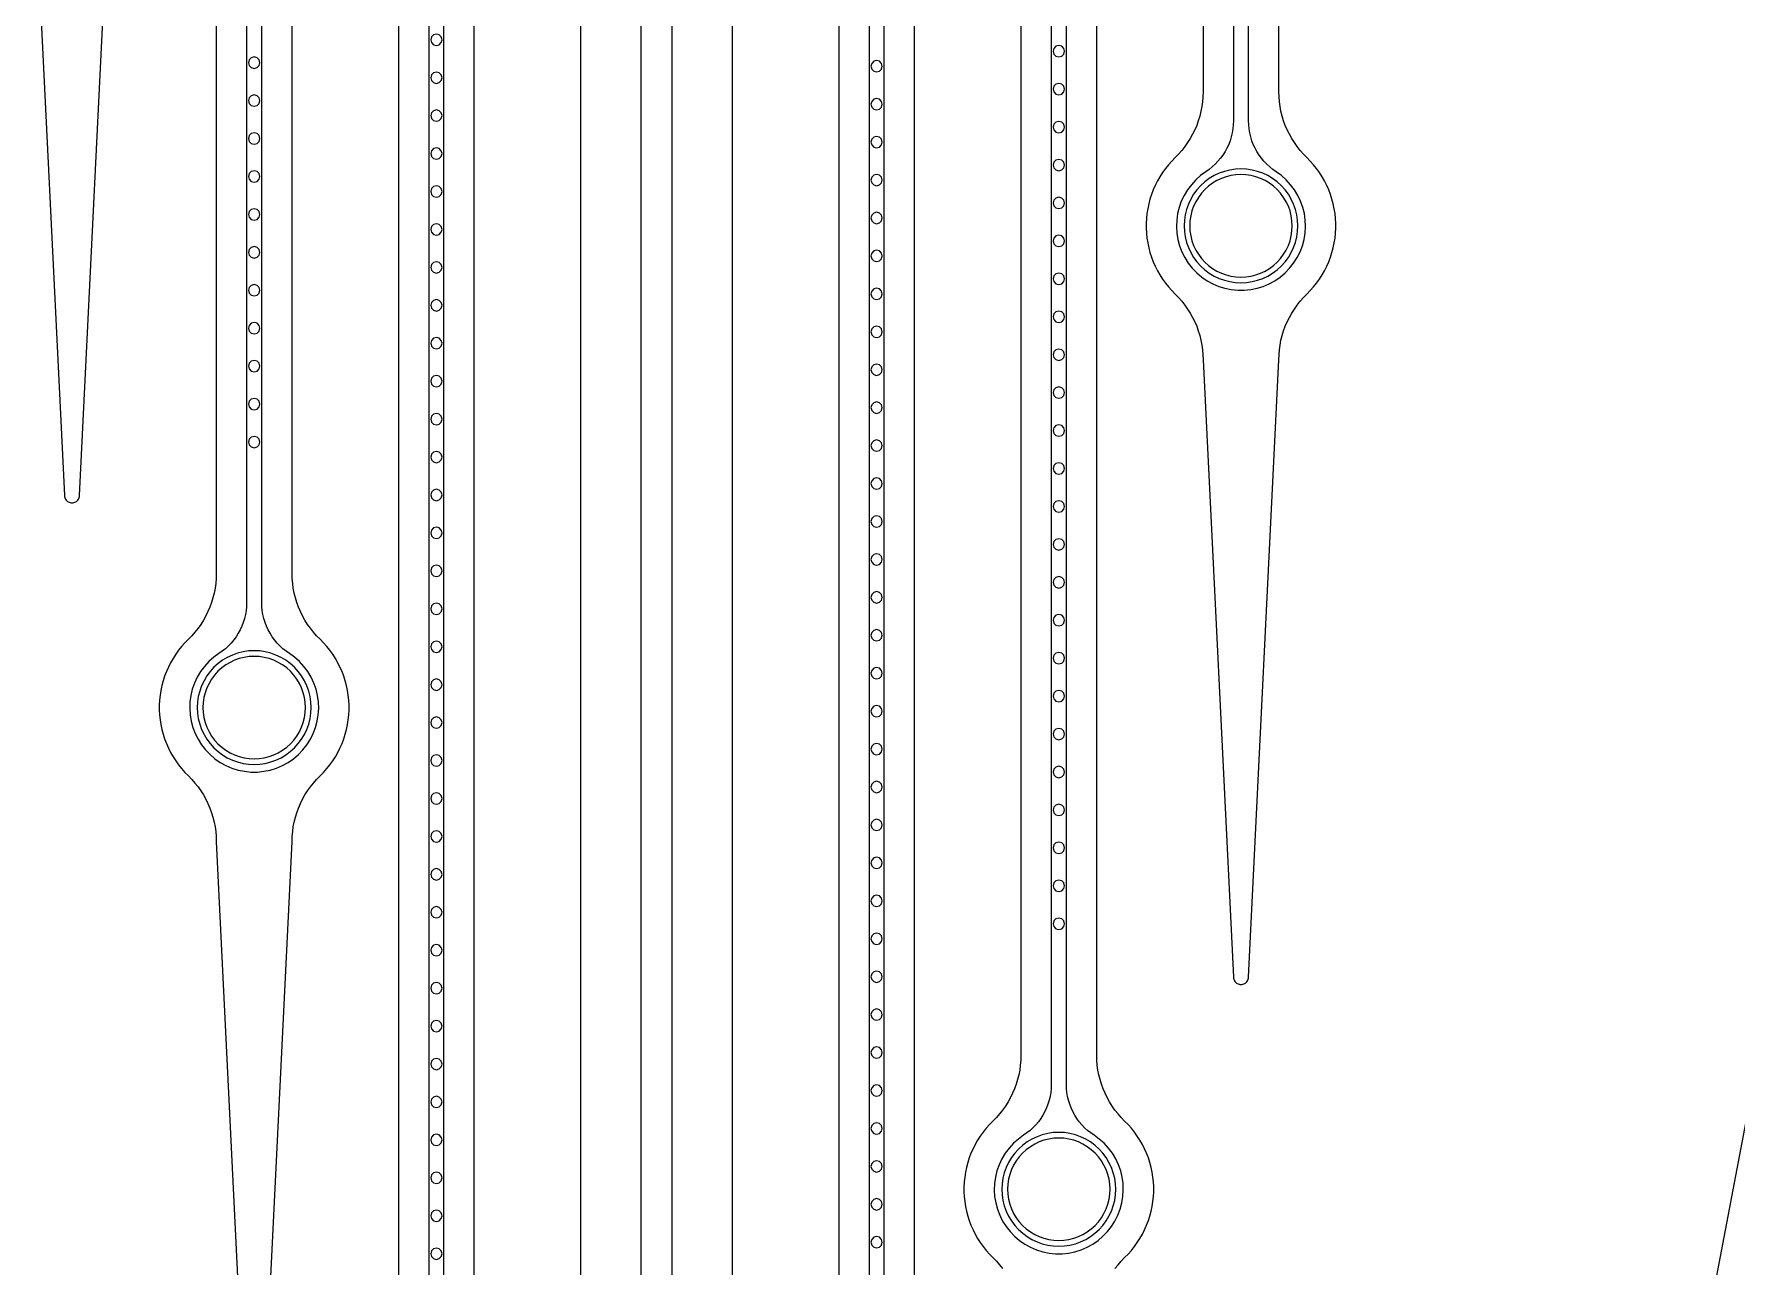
# Model space of a CAD drawing. Header units: metres. Extents: x -1805 to 1655, y -683 to 39617.
# Drawn here: x -82 to 142.3, y 53.3 to 215.8 of the extents above; entities that cross this region are included whole.
import ezdxf

# ---------------------------------------------------------------- set-up
doc = ezdxf.new("R2010")
doc.units = ezdxf.units.M
for name, color, linetype in [('Etching', 5, 'CONTINUOUS'), ('IONP', 7, 'CONTINUOUS'), ('Metal', 4, 'CONTINUOUS'), ('pad_etching', 1, 'CONTINUOUS'), ('PEDOT_SIROF', 6, 'CONTINUOUS')]:
    doc.layers.add(name, color=color, linetype=linetype)

msp = doc.modelspace()

# ---------------------------------------------------------------- linework, layer by layer
at = {"layer": 'Etching'}
for points in [[(-58, 9134.24), (-58, 144.63), (-58.02, 143.98), (-58.07, 143.34), (-58.15, 142.71), (-58.27, 142.07), (-58.43, 141.45), (-58.62, 140.83), (-58.83, 140.23), (-59.09, 139.64), (-59.37, 139.06), (-59.68, 138.5), (-60.03, 137.95), (-60.4, 137.43), (-60.8, 136.93), (-61.22, 136.44), (-61.67, 135.99), (-62.13, 135.52), (-62.56, 135.04), (-62.96, 134.53), (-63.34, 134.01), (-63.69, 133.46), (-64.01, 132.9), (-64.3, 132.32), (-64.57, 131.72), (-64.8, 131.12), (-64.99, 130.5), (-65.16, 129.88), (-65.29, 129.24), (-65.4, 128.6), (-65.46, 127.96), (-65.5, 127.31), (-65.5, 126.66), (-65.46, 126.01), (-65.4, 125.37), (-65.29, 124.73), (-65.16, 124.09), (-64.99, 123.47), (-64.8, 122.85), (-64.57, 122.24), (-64.3, 121.65), (-64.01, 121.07), (-63.69, 120.51), (-63.34, 119.96), (-62.96, 119.44), (-62.56, 118.93), (-62.13, 118.44), (-61.67, 117.98), (-61.22, 117.52), (-60.8, 117.04), (-60.4, 116.54), (-60.03, 116.01), (-59.68, 115.47), (-59.37, 114.91), (-59.09, 114.33), (-58.83, 113.74), (-58.62, 113.13), (-58.43, 112.52), (-58.27, 111.89), (-58.15, 111.26), (-58.07, 110.63), (-58.02, 109.98), (-58, 109.34), (-54, 27.94)], [(-52, 27.94), (-48, 109.34), (-47.98, 109.98), (-47.93, 110.63), (-47.85, 111.26), (-47.73, 111.89), (-47.57, 112.52), (-47.38, 113.13), (-47.17, 113.74), (-46.91, 114.33), (-46.63, 114.91), (-46.32, 115.47), (-45.97, 116.01), (-45.6, 116.54), (-45.2, 117.04), (-44.78, 117.52), (-44.33, 117.98), (-43.87, 118.44), (-43.44, 118.93), (-43.04, 119.44), (-42.66, 119.96), (-42.31, 120.51), (-41.99, 121.07), (-41.7, 121.65), (-41.43, 122.24), (-41.2, 122.85), (-41.01, 123.47), (-40.84, 124.09), (-40.71, 124.73), (-40.6, 125.37), (-40.54, 126.01), (-40.5, 126.66), (-40.5, 127.31), (-40.54, 127.96), (-40.6, 128.6), (-40.71, 129.24), (-40.84, 129.88), (-41.01, 130.5), (-41.2, 131.12), (-41.43, 131.72), (-41.7, 132.32), (-41.99, 132.9), (-42.31, 133.46), (-42.66, 134.01), (-43.04, 134.53), (-43.44, 135.04), (-43.87, 135.52), (-44.33, 135.99), (-44.78, 136.44), (-45.2, 136.93), (-45.6, 137.43), (-45.97, 137.95), (-46.32, 138.5), (-46.63, 139.06), (-46.91, 139.64), (-47.17, 140.23), (-47.38, 140.83), (-47.57, 141.45), (-47.73, 142.07), (-47.85, 142.71), (-47.93, 143.34), (-47.98, 143.98), (-48, 144.63), (-48, 9134.24)], [(-34, 9134.24), (-34, 17.64)], [(-24, 17.64), (-24, 9134.24)], [(24, 9134.24), (24, -45.85)], [(34, -45.85), (34, 9134.24)], [(48, 9134.24), (48, 81.13), (47.98, 80.49), (47.93, 79.85), (47.85, 79.21), (47.73, 78.58), (47.57, 77.96), (47.38, 77.34), (47.17, 76.74), (46.91, 76.15), (46.63, 75.57), (46.32, 75.01), (45.97, 74.46), (45.6, 73.94), (45.2, 73.43), (44.78, 72.95), (44.33, 72.49), (43.87, 72.03), (43.44, 71.55), (43.04, 71.04), (42.66, 70.51), (42.31, 69.97), (41.99, 69.41), (41.7, 68.83), (41.43, 68.23), (41.2, 67.63), (41.01, 67.01), (40.84, 66.38), (40.71, 65.75), (40.6, 65.11), (40.54, 64.46), (40.5, 63.82), (40.5, 63.17), (40.54, 62.52), (40.6, 61.88), (40.71, 61.24), (40.84, 60.6), (41.01, 59.97), (41.2, 59.36), (41.43, 58.75), (41.7, 58.16), (41.99, 57.58), (42.31, 57.02), (42.66, 56.47), (43.04, 55.94), (43.44, 55.44), (43.87, 54.95), (44.33, 54.49), (44.78, 54.03), (45.2, 53.55), (45.6, 53.05)], [(60.4, 53.05), (60.8, 53.55), (61.22, 54.03), (61.67, 54.49), (62.13, 54.95), (62.56, 55.44), (62.96, 55.94), (63.34, 56.47), (63.69, 57.02), (64.01, 57.58), (64.3, 58.16), (64.57, 58.75), (64.8, 59.36), (64.99, 59.97), (65.16, 60.6), (65.29, 61.24), (65.4, 61.88), (65.46, 62.52), (65.5, 63.17), (65.5, 63.82), (65.46, 64.46), (65.4, 65.11), (65.29, 65.75), (65.16, 66.38), (64.99, 67.01), (64.8, 67.63), (64.57, 68.23), (64.3, 68.83), (64.01, 69.41), (63.69, 69.97), (63.34, 70.51), (62.96, 71.04), (62.56, 71.55), (62.13, 72.03), (61.67, 72.49), (61.22, 72.95), (60.8, 73.43), (60.4, 73.94), (60.03, 74.46), (59.68, 75.01), (59.37, 75.57), (59.09, 76.15), (58.83, 76.74), (58.62, 77.34), (58.43, 77.96), (58.27, 78.58), (58.15, 79.21), (58.07, 79.85), (58.02, 80.49), (58, 81.13), (58, 9134.24)], [(72, 9134.24), (72, 208.12), (71.98, 207.48), (71.93, 206.83), (71.85, 206.2), (71.73, 205.57), (71.57, 204.94), (71.38, 204.33), (71.17, 203.72), (70.91, 203.13), (70.63, 202.55), (70.32, 201.99), (69.97, 201.45), (69.6, 200.92), (69.2, 200.42), (68.78, 199.94), (68.33, 199.48), (67.87, 199.02), (67.44, 198.53), (67.04, 198.02), (66.66, 197.5), (66.31, 196.95), (65.99, 196.39), (65.7, 195.81), (65.43, 195.22), (65.2, 194.61), (65.01, 193.99), (64.84, 193.37), (64.71, 192.73), (64.6, 192.09), (64.54, 191.45), (64.5, 190.8), (64.5, 190.15), (64.54, 189.5), (64.6, 188.86), (64.71, 188.22), (64.84, 187.59), (65.01, 186.96), (65.2, 186.34), (65.43, 185.74), (65.7, 185.14), (65.99, 184.56), (66.31, 184), (66.66, 183.45), (67.04, 182.93), (67.44, 182.42), (67.87, 181.94), (68.33, 181.48), (68.78, 181.02), (69.2, 180.53), (69.6, 180.03), (69.97, 179.51), (70.32, 178.96), (70.63, 178.4), (70.91, 177.82), (71.17, 177.23), (71.38, 176.63), (71.57, 176.01), (71.73, 175.39), (71.85, 174.76), (71.93, 174.12), (71.98, 173.48), (72, 172.83), (76, 91.43), (76.02, 91.3), (76.05, 91.18), (76.09, 91.06), (76.15, 90.95), (76.22, 90.84), (76.31, 90.75), (76.41, 90.67), (76.51, 90.6), (76.63, 90.55), (76.75, 90.51), (76.87, 90.48), (77, 90.48), (77.13, 90.48), (77.25, 90.51), (77.37, 90.55), (77.49, 90.6), (77.59, 90.67), (77.69, 90.75), (77.78, 90.84), (77.85, 90.95), (77.91, 91.06), (77.95, 91.18), (77.98, 91.3), (78, 91.43), (82, 172.83), (82.02, 173.48), (82.07, 174.12), (82.15, 174.76), (82.27, 175.39), (82.43, 176.01), (82.62, 176.63), (82.83, 177.23), (83.09, 177.82), (83.37, 178.4), (83.68, 178.96), (84.03, 179.51), (84.4, 180.03), (84.8, 180.53), (85.22, 181.02), (85.67, 181.48), (86.13, 181.94), (86.56, 182.42), (86.96, 182.93), (87.34, 183.45), (87.69, 184), (88.01, 184.56), (88.3, 185.14), (88.57, 185.74), (88.8, 186.34), (88.99, 186.96), (89.16, 187.59), (89.29, 188.22), (89.4, 188.86), (89.46, 189.5), (89.5, 190.15), (89.5, 190.8), (89.46, 191.45), (89.4, 192.09), (89.29, 192.73), (89.16, 193.37), (88.99, 193.99), (88.8, 194.61), (88.57, 195.22), (88.3, 195.81), (88.01, 196.39), (87.69, 196.95), (87.34, 197.5), (86.96, 198.02), (86.56, 198.53), (86.13, 199.02), (85.67, 199.48), (85.22, 199.94), (84.8, 200.42), (84.4, 200.92), (84.03, 201.45), (83.68, 201.99), (83.37, 202.55), (83.09, 203.13), (82.83, 203.72), (82.62, 204.33), (82.43, 204.94), (82.27, 205.57), (82.15, 206.2), (82.07, 206.83), (82.02, 207.48), (82, 208.12), (82, 9134.24)], [(-10, 4155.73), (-10, -202.71)], [(10, -202.71), (10, 4155.73)], [(858, 3836.51), (35.26, -497.72)], [(-82, 236.33), (-78, 154.92), (-77.98, 154.79), (-77.95, 154.67), (-77.91, 154.55), (-77.85, 154.44), (-77.78, 154.34), (-77.69, 154.24), (-77.59, 154.16), (-77.49, 154.09), (-77.37, 154.04), (-77.25, 154), (-77.13, 153.98), (-77, 153.97), (-76.87, 153.98), (-76.75, 154), (-76.63, 154.04), (-76.51, 154.09), (-76.41, 154.16), (-76.31, 154.24), (-76.22, 154.34), (-76.15, 154.44), (-76.09, 154.55), (-76.05, 154.67), (-76.02, 154.79), (-76, 154.92), (-72, 236.33)]]:
    msp.add_lwpolyline(points, dxfattribs=at)
at = {"layer": 'IONP'}
for points in [[(-28.25, 215), (-28.35, 215.38), (-28.62, 215.65), (-29, 215.75), (-29.38, 215.65), (-29.65, 215.38), (-29.75, 215), (-29.65, 214.62), (-29.38, 214.35), (-29, 214.25), (-28.62, 214.35), (-28.35, 214.62), (-28.25, 215)], [(53.75, 213.49), (53.65, 213.87), (53.38, 214.14), (53, 214.24), (52.62, 214.14), (52.35, 213.87), (52.25, 213.49), (52.35, 213.12), (52.62, 212.84), (53, 212.74), (53.38, 212.84), (53.65, 213.12), (53.75, 213.49)], [(-52.25, 211.98), (-52.35, 212.36), (-52.62, 212.63), (-53, 212.73), (-53.38, 212.63), (-53.65, 212.36), (-53.75, 211.98), (-53.65, 211.61), (-53.38, 211.33), (-53, 211.23), (-52.62, 211.33), (-52.35, 211.61), (-52.25, 211.98)], [(29.75, 211.51), (29.65, 211.88), (29.38, 212.16), (29, 212.26), (28.62, 212.16), (28.35, 211.88), (28.25, 211.51), (28.35, 211.13), (28.62, 210.86), (29, 210.76), (29.38, 210.86), (29.65, 211.13), (29.75, 211.51)], [(-28.25, 210), (-28.35, 210.38), (-28.62, 210.65), (-29, 210.75), (-29.38, 210.65), (-29.65, 210.38), (-29.75, 210), (-29.65, 209.62), (-29.38, 209.35), (-29, 209.25), (-28.62, 209.35), (-28.35, 209.62), (-28.25, 210)], [(53.75, 208.49), (53.65, 208.87), (53.38, 209.14), (53, 209.24), (52.62, 209.14), (52.35, 208.87), (52.25, 208.49), (52.35, 208.12), (52.62, 207.84), (53, 207.74), (53.38, 207.84), (53.65, 208.12), (53.75, 208.49)], [(-52.25, 206.98), (-52.35, 207.36), (-52.62, 207.63), (-53, 207.73), (-53.38, 207.63), (-53.65, 207.36), (-53.75, 206.98), (-53.65, 206.61), (-53.38, 206.33), (-53, 206.23), (-52.62, 206.33), (-52.35, 206.61), (-52.25, 206.98)], [(29.75, 206.51), (29.65, 206.88), (29.38, 207.16), (29, 207.26), (28.62, 207.16), (28.35, 206.88), (28.25, 206.51), (28.35, 206.13), (28.62, 205.86), (29, 205.76), (29.38, 205.86), (29.65, 206.13), (29.75, 206.51)], [(-28.25, 205), (-28.35, 205.38), (-28.62, 205.65), (-29, 205.75), (-29.38, 205.65), (-29.65, 205.38), (-29.75, 205), (-29.65, 204.62), (-29.38, 204.35), (-29, 204.25), (-28.62, 204.35), (-28.35, 204.62), (-28.25, 205)], [(53.75, 203.49), (53.65, 203.87), (53.38, 204.14), (53, 204.24), (52.62, 204.14), (52.35, 203.87), (52.25, 203.49), (52.35, 203.12), (52.62, 202.84), (53, 202.74), (53.38, 202.84), (53.65, 203.12), (53.75, 203.49)], [(-52.25, 201.98), (-52.35, 202.36), (-52.62, 202.63), (-53, 202.73), (-53.38, 202.63), (-53.65, 202.36), (-53.75, 201.98), (-53.65, 201.61), (-53.38, 201.33), (-53, 201.23), (-52.62, 201.33), (-52.35, 201.61), (-52.25, 201.98)], [(29.75, 201.51), (29.65, 201.88), (29.38, 202.16), (29, 202.26), (28.62, 202.16), (28.35, 201.88), (28.25, 201.51), (28.35, 201.13), (28.62, 200.86), (29, 200.76), (29.38, 200.86), (29.65, 201.13), (29.75, 201.51)], [(-28.25, 200), (-28.35, 200.38), (-28.62, 200.65), (-29, 200.75), (-29.38, 200.65), (-29.65, 200.38), (-29.75, 200), (-29.65, 199.62), (-29.38, 199.35), (-29, 199.25), (-28.62, 199.35), (-28.35, 199.62), (-28.25, 200)], [(-52.25, 196.98), (-52.35, 197.36), (-52.62, 197.63), (-53, 197.73), (-53.38, 197.63), (-53.65, 197.36), (-53.75, 196.98), (-53.65, 196.61), (-53.38, 196.33), (-53, 196.23), (-52.62, 196.33), (-52.35, 196.61), (-52.25, 196.98)], [(53.75, 198.49), (53.65, 198.87), (53.38, 199.14), (53, 199.24), (52.62, 199.14), (52.35, 198.87), (52.25, 198.49), (52.35, 198.12), (52.62, 197.84), (53, 197.74), (53.38, 197.84), (53.65, 198.12), (53.75, 198.49)], [(-28.25, 195), (-28.35, 195.38), (-28.62, 195.65), (-29, 195.75), (-29.38, 195.65), (-29.65, 195.38), (-29.75, 195), (-29.65, 194.62), (-29.38, 194.35), (-29, 194.25), (-28.62, 194.35), (-28.35, 194.62), (-28.25, 195)], [(29.75, 196.51), (29.65, 196.88), (29.38, 197.16), (29, 197.26), (28.62, 197.16), (28.35, 196.88), (28.25, 196.51), (28.35, 196.13), (28.62, 195.86), (29, 195.76), (29.38, 195.86), (29.65, 196.13), (29.75, 196.51)], [(53.75, 193.49), (53.65, 193.87), (53.38, 194.14), (53, 194.24), (52.62, 194.14), (52.35, 193.87), (52.25, 193.49), (52.35, 193.12), (52.62, 192.84), (53, 192.74), (53.38, 192.84), (53.65, 193.12), (53.75, 193.49)], [(-52.25, 191.98), (-52.35, 192.36), (-52.62, 192.63), (-53, 192.73), (-53.38, 192.63), (-53.65, 192.36), (-53.75, 191.98), (-53.65, 191.61), (-53.38, 191.33), (-53, 191.23), (-52.62, 191.33), (-52.35, 191.61), (-52.25, 191.98)], [(-28.25, 190), (-28.35, 190.38), (-28.62, 190.65), (-29, 190.75), (-29.38, 190.65), (-29.65, 190.38), (-29.75, 190), (-29.65, 189.62), (-29.38, 189.35), (-29, 189.25), (-28.62, 189.35), (-28.35, 189.62), (-28.25, 190)], [(29.75, 191.51), (29.65, 191.88), (29.38, 192.16), (29, 192.26), (28.62, 192.16), (28.35, 191.88), (28.25, 191.51), (28.35, 191.13), (28.62, 190.86), (29, 190.76), (29.38, 190.86), (29.65, 191.13), (29.75, 191.51)], [(53.75, 188.49), (53.65, 188.87), (53.38, 189.14), (53, 189.24), (52.62, 189.14), (52.35, 188.87), (52.25, 188.49), (52.35, 188.12), (52.62, 187.84), (53, 187.74), (53.38, 187.84), (53.65, 188.12), (53.75, 188.49)], [(-52.25, 186.98), (-52.35, 187.36), (-52.62, 187.63), (-53, 187.73), (-53.38, 187.63), (-53.65, 187.36), (-53.75, 186.98), (-53.65, 186.61), (-53.38, 186.33), (-53, 186.23), (-52.62, 186.33), (-52.35, 186.61), (-52.25, 186.98)], [(29.75, 186.51), (29.65, 186.88), (29.38, 187.16), (29, 187.26), (28.62, 187.16), (28.35, 186.88), (28.25, 186.51), (28.35, 186.13), (28.62, 185.86), (29, 185.76), (29.38, 185.86), (29.65, 186.13), (29.75, 186.51)], [(-28.25, 185), (-28.35, 185.38), (-28.62, 185.65), (-29, 185.75), (-29.38, 185.65), (-29.65, 185.38), (-29.75, 185), (-29.65, 184.62), (-29.38, 184.35), (-29, 184.25), (-28.62, 184.35), (-28.35, 184.62), (-28.25, 185)], [(53.75, 183.49), (53.65, 183.87), (53.38, 184.14), (53, 184.24), (52.62, 184.14), (52.35, 183.87), (52.25, 183.49), (52.35, 183.12), (52.62, 182.84), (53, 182.74), (53.38, 182.84), (53.65, 183.12), (53.75, 183.49)], [(-52.25, 181.98), (-52.35, 182.36), (-52.62, 182.63), (-53, 182.73), (-53.38, 182.63), (-53.65, 182.36), (-53.75, 181.98), (-53.65, 181.61), (-53.38, 181.33), (-53, 181.23), (-52.62, 181.33), (-52.35, 181.61), (-52.25, 181.98)], [(29.75, 181.51), (29.65, 181.88), (29.38, 182.16), (29, 182.26), (28.62, 182.16), (28.35, 181.88), (28.25, 181.51), (28.35, 181.13), (28.62, 180.86), (29, 180.76), (29.38, 180.86), (29.65, 181.13), (29.75, 181.51)], [(-28.25, 180), (-28.35, 180.38), (-28.62, 180.65), (-29, 180.75), (-29.38, 180.65), (-29.65, 180.38), (-29.75, 180), (-29.65, 179.62), (-29.38, 179.35), (-29, 179.25), (-28.62, 179.35), (-28.35, 179.62), (-28.25, 180)], [(-52.25, 176.98), (-52.35, 177.36), (-52.62, 177.63), (-53, 177.73), (-53.38, 177.63), (-53.65, 177.36), (-53.75, 176.98), (-53.65, 176.61), (-53.38, 176.33), (-53, 176.23), (-52.62, 176.33), (-52.35, 176.61), (-52.25, 176.98)], [(29.75, 176.51), (29.65, 176.88), (29.38, 177.16), (29, 177.26), (28.62, 177.16), (28.35, 176.88), (28.25, 176.51), (28.35, 176.13), (28.62, 175.86), (29, 175.76), (29.38, 175.86), (29.65, 176.13), (29.75, 176.51)], [(53.75, 178.49), (53.65, 178.87), (53.38, 179.14), (53, 179.24), (52.62, 179.14), (52.35, 178.87), (52.25, 178.49), (52.35, 178.12), (52.62, 177.84), (53, 177.74), (53.38, 177.84), (53.65, 178.12), (53.75, 178.49)], [(-28.25, 175), (-28.35, 175.38), (-28.62, 175.65), (-29, 175.75), (-29.38, 175.65), (-29.65, 175.38), (-29.75, 175), (-29.65, 174.62), (-29.38, 174.35), (-29, 174.25), (-28.62, 174.35), (-28.35, 174.62), (-28.25, 175)], [(53.75, 173.49), (53.65, 173.87), (53.38, 174.14), (53, 174.24), (52.62, 174.14), (52.35, 173.87), (52.25, 173.49), (52.35, 173.12), (52.62, 172.84), (53, 172.74), (53.38, 172.84), (53.65, 173.12), (53.75, 173.49)], [(-52.25, 171.98), (-52.35, 172.36), (-52.62, 172.63), (-53, 172.73), (-53.38, 172.63), (-53.65, 172.36), (-53.75, 171.98), (-53.65, 171.61), (-53.38, 171.33), (-53, 171.23), (-52.62, 171.33), (-52.35, 171.61), (-52.25, 171.98)], [(-28.25, 170), (-28.35, 170.38), (-28.62, 170.65), (-29, 170.75), (-29.38, 170.65), (-29.65, 170.38), (-29.75, 170), (-29.65, 169.62), (-29.38, 169.35), (-29, 169.25), (-28.62, 169.35), (-28.35, 169.62), (-28.25, 170)], [(29.75, 171.51), (29.65, 171.88), (29.38, 172.16), (29, 172.26), (28.62, 172.16), (28.35, 171.88), (28.25, 171.51), (28.35, 171.13), (28.62, 170.86), (29, 170.76), (29.38, 170.86), (29.65, 171.13), (29.75, 171.51)], [(53.75, 168.49), (53.65, 168.87), (53.38, 169.14), (53, 169.24), (52.62, 169.14), (52.35, 168.87), (52.25, 168.49), (52.35, 168.12), (52.62, 167.84), (53, 167.74), (53.38, 167.84), (53.65, 168.12), (53.75, 168.49)], [(-52.25, 166.98), (-52.35, 167.36), (-52.62, 167.63), (-53, 167.73), (-53.38, 167.63), (-53.65, 167.36), (-53.75, 166.98), (-53.65, 166.61), (-53.38, 166.33), (-53, 166.23), (-52.62, 166.33), (-52.35, 166.61), (-52.25, 166.98)], [(29.75, 166.51), (29.65, 166.88), (29.38, 167.16), (29, 167.26), (28.62, 167.16), (28.35, 166.88), (28.25, 166.51), (28.35, 166.13), (28.62, 165.86), (29, 165.76), (29.38, 165.86), (29.65, 166.13), (29.75, 166.51)], [(-28.25, 165), (-28.35, 165.38), (-28.62, 165.65), (-29, 165.75), (-29.38, 165.65), (-29.65, 165.38), (-29.75, 165), (-29.65, 164.62), (-29.38, 164.35), (-29, 164.25), (-28.62, 164.35), (-28.35, 164.62), (-28.25, 165)], [(53.75, 163.49), (53.65, 163.87), (53.38, 164.14), (53, 164.24), (52.62, 164.14), (52.35, 163.87), (52.25, 163.49), (52.35, 163.12), (52.62, 162.84), (53, 162.74), (53.38, 162.84), (53.65, 163.12), (53.75, 163.49)], [(-52.25, 161.98), (-52.35, 162.36), (-52.62, 162.63), (-53, 162.73), (-53.38, 162.63), (-53.65, 162.36), (-53.75, 161.98), (-53.65, 161.61), (-53.38, 161.33), (-53, 161.23), (-52.62, 161.33), (-52.35, 161.61), (-52.25, 161.98)], [(29.75, 161.51), (29.65, 161.88), (29.38, 162.16), (29, 162.26), (28.62, 162.16), (28.35, 161.88), (28.25, 161.51), (28.35, 161.13), (28.62, 160.86), (29, 160.76), (29.38, 160.86), (29.65, 161.13), (29.75, 161.51)], [(-28.25, 160), (-28.35, 160.38), (-28.62, 160.65), (-29, 160.75), (-29.38, 160.65), (-29.65, 160.38), (-29.75, 160), (-29.65, 159.62), (-29.38, 159.35), (-29, 159.25), (-28.62, 159.35), (-28.35, 159.62), (-28.25, 160)], [(29.75, 156.51), (29.65, 156.88), (29.38, 157.16), (29, 157.26), (28.62, 157.16), (28.35, 156.88), (28.25, 156.51), (28.35, 156.13), (28.62, 155.86), (29, 155.76), (29.38, 155.86), (29.65, 156.13), (29.75, 156.51)], [(53.75, 158.49), (53.65, 158.87), (53.38, 159.14), (53, 159.24), (52.62, 159.14), (52.35, 158.87), (52.25, 158.49), (52.35, 158.12), (52.62, 157.84), (53, 157.74), (53.38, 157.84), (53.65, 158.12), (53.75, 158.49)], [(-28.25, 155), (-28.35, 155.38), (-28.62, 155.65), (-29, 155.75), (-29.38, 155.65), (-29.65, 155.38), (-29.75, 155), (-29.65, 154.62), (-29.38, 154.35), (-29, 154.25), (-28.62, 154.35), (-28.35, 154.62), (-28.25, 155)], [(53.75, 153.49), (53.65, 153.87), (53.38, 154.14), (53, 154.24), (52.62, 154.14), (52.35, 153.87), (52.25, 153.49), (52.35, 153.12), (52.62, 152.84), (53, 152.74), (53.38, 152.84), (53.65, 153.12), (53.75, 153.49)], [(-28.25, 150), (-28.35, 150.38), (-28.62, 150.65), (-29, 150.75), (-29.38, 150.65), (-29.65, 150.38), (-29.75, 150), (-29.65, 149.62), (-29.38, 149.35), (-29, 149.25), (-28.62, 149.35), (-28.35, 149.62), (-28.25, 150)], [(29.75, 151.51), (29.65, 151.88), (29.38, 152.16), (29, 152.26), (28.62, 152.16), (28.35, 151.88), (28.25, 151.51), (28.35, 151.13), (28.62, 150.86), (29, 150.76), (29.38, 150.86), (29.65, 151.13), (29.75, 151.51)], [(53.75, 148.49), (53.65, 148.87), (53.38, 149.14), (53, 149.24), (52.62, 149.14), (52.35, 148.87), (52.25, 148.49), (52.35, 148.12), (52.62, 147.84), (53, 147.74), (53.38, 147.84), (53.65, 148.12), (53.75, 148.49)], [(29.75, 146.51), (29.65, 146.88), (29.38, 147.16), (29, 147.26), (28.62, 147.16), (28.35, 146.88), (28.25, 146.51), (28.35, 146.13), (28.62, 145.86), (29, 145.76), (29.38, 145.86), (29.65, 146.13), (29.75, 146.51)], [(-28.25, 145), (-28.35, 145.38), (-28.62, 145.65), (-29, 145.75), (-29.38, 145.65), (-29.65, 145.38), (-29.75, 145), (-29.65, 144.62), (-29.38, 144.35), (-29, 144.25), (-28.62, 144.35), (-28.35, 144.62), (-28.25, 145)], [(53.75, 143.49), (53.65, 143.87), (53.38, 144.14), (53, 144.24), (52.62, 144.14), (52.35, 143.87), (52.25, 143.49), (52.35, 143.12), (52.62, 142.84), (53, 142.74), (53.38, 142.84), (53.65, 143.12), (53.75, 143.49)], [(29.75, 141.51), (29.65, 141.88), (29.38, 142.16), (29, 142.26), (28.62, 142.16), (28.35, 141.88), (28.25, 141.51), (28.35, 141.13), (28.62, 140.86), (29, 140.76), (29.38, 140.86), (29.65, 141.13), (29.75, 141.51)], [(-28.25, 140), (-28.35, 140.38), (-28.62, 140.65), (-29, 140.75), (-29.38, 140.65), (-29.65, 140.38), (-29.75, 140), (-29.65, 139.62), (-29.38, 139.35), (-29, 139.25), (-28.62, 139.35), (-28.35, 139.62), (-28.25, 140)], [(53.75, 138.49), (53.65, 138.87), (53.38, 139.14), (53, 139.24), (52.62, 139.14), (52.35, 138.87), (52.25, 138.49), (52.35, 138.12), (52.62, 137.84), (53, 137.74), (53.38, 137.84), (53.65, 138.12), (53.75, 138.49)], [(29.75, 136.51), (29.65, 136.88), (29.38, 137.16), (29, 137.26), (28.62, 137.16), (28.35, 136.88), (28.25, 136.51), (28.35, 136.13), (28.62, 135.86), (29, 135.76), (29.38, 135.86), (29.65, 136.13), (29.75, 136.51)], [(-28.25, 135), (-28.35, 135.38), (-28.62, 135.65), (-29, 135.75), (-29.38, 135.65), (-29.65, 135.38), (-29.75, 135), (-29.65, 134.62), (-29.38, 134.35), (-29, 134.25), (-28.62, 134.35), (-28.35, 134.62), (-28.25, 135)], [(53.75, 133.49), (53.65, 133.87), (53.38, 134.14), (53, 134.24), (52.62, 134.14), (52.35, 133.87), (52.25, 133.49), (52.35, 133.12), (52.62, 132.84), (53, 132.74), (53.38, 132.84), (53.65, 133.12), (53.75, 133.49)], [(-28.25, 130), (-28.35, 130.38), (-28.62, 130.65), (-29, 130.75), (-29.38, 130.65), (-29.65, 130.38), (-29.75, 130), (-29.65, 129.62), (-29.38, 129.35), (-29, 129.25), (-28.62, 129.35), (-28.35, 129.62), (-28.25, 130)], [(29.75, 131.51), (29.65, 131.88), (29.38, 132.16), (29, 132.26), (28.62, 132.16), (28.35, 131.88), (28.25, 131.51), (28.35, 131.13), (28.62, 130.86), (29, 130.76), (29.38, 130.86), (29.65, 131.13), (29.75, 131.51)], [(53.75, 128.49), (53.65, 128.87), (53.38, 129.14), (53, 129.24), (52.62, 129.14), (52.35, 128.87), (52.25, 128.49), (52.35, 128.12), (52.62, 127.84), (53, 127.74), (53.38, 127.84), (53.65, 128.12), (53.75, 128.49)], [(-28.25, 125), (-28.35, 125.38), (-28.62, 125.65), (-29, 125.75), (-29.38, 125.65), (-29.65, 125.38), (-29.75, 125), (-29.65, 124.62), (-29.38, 124.35), (-29, 124.25), (-28.62, 124.35), (-28.35, 124.62), (-28.25, 125)], [(29.75, 126.51), (29.65, 126.88), (29.38, 127.16), (29, 127.26), (28.62, 127.16), (28.35, 126.88), (28.25, 126.51), (28.35, 126.13), (28.62, 125.86), (29, 125.76), (29.38, 125.86), (29.65, 126.13), (29.75, 126.51)], [(53.75, 123.49), (53.65, 123.87), (53.38, 124.14), (53, 124.24), (52.62, 124.14), (52.35, 123.87), (52.25, 123.49), (52.35, 123.12), (52.62, 122.84), (53, 122.74), (53.38, 122.84), (53.65, 123.12), (53.75, 123.49)], [(29.75, 121.51), (29.65, 121.88), (29.38, 122.16), (29, 122.26), (28.62, 122.16), (28.35, 121.88), (28.25, 121.51), (28.35, 121.13), (28.62, 120.86), (29, 120.76), (29.38, 120.86), (29.65, 121.13), (29.75, 121.51)], [(-28.25, 120), (-28.35, 120.38), (-28.62, 120.65), (-29, 120.75), (-29.38, 120.65), (-29.65, 120.38), (-29.75, 120), (-29.65, 119.62), (-29.38, 119.35), (-29, 119.25), (-28.62, 119.35), (-28.35, 119.62), (-28.25, 120)], [(53.75, 118.49), (53.65, 118.87), (53.38, 119.14), (53, 119.24), (52.62, 119.14), (52.35, 118.87), (52.25, 118.49), (52.35, 118.12), (52.62, 117.84), (53, 117.74), (53.38, 117.84), (53.65, 118.12), (53.75, 118.49)], [(29.75, 116.51), (29.65, 116.88), (29.38, 117.16), (29, 117.26), (28.62, 117.16), (28.35, 116.88), (28.25, 116.51), (28.35, 116.13), (28.62, 115.86), (29, 115.76), (29.38, 115.86), (29.65, 116.13), (29.75, 116.51)], [(-28.25, 115), (-28.35, 115.38), (-28.62, 115.65), (-29, 115.75), (-29.38, 115.65), (-29.65, 115.38), (-29.75, 115), (-29.65, 114.62), (-29.38, 114.35), (-29, 114.25), (-28.62, 114.35), (-28.35, 114.62), (-28.25, 115)], [(29.75, 111.51), (29.65, 111.88), (29.38, 112.16), (29, 112.26), (28.62, 112.16), (28.35, 111.88), (28.25, 111.51), (28.35, 111.13), (28.62, 110.86), (29, 110.76), (29.38, 110.86), (29.65, 111.13), (29.75, 111.51)], [(53.75, 113.49), (53.65, 113.87), (53.38, 114.14), (53, 114.24), (52.62, 114.14), (52.35, 113.87), (52.25, 113.49), (52.35, 113.12), (52.62, 112.84), (53, 112.74), (53.38, 112.84), (53.65, 113.12), (53.75, 113.49)], [(-28.25, 110), (-28.35, 110.38), (-28.62, 110.65), (-29, 110.75), (-29.38, 110.65), (-29.65, 110.38), (-29.75, 110), (-29.65, 109.62), (-29.38, 109.35), (-29, 109.25), (-28.62, 109.35), (-28.35, 109.62), (-28.25, 110)], [(53.75, 108.49), (53.65, 108.87), (53.38, 109.14), (53, 109.24), (52.62, 109.14), (52.35, 108.87), (52.25, 108.49), (52.35, 108.12), (52.62, 107.84), (53, 107.74), (53.38, 107.84), (53.65, 108.12), (53.75, 108.49)], [(-28.25, 105), (-28.35, 105.38), (-28.62, 105.65), (-29, 105.75), (-29.38, 105.65), (-29.65, 105.38), (-29.75, 105), (-29.65, 104.62), (-29.38, 104.35), (-29, 104.25), (-28.62, 104.35), (-28.35, 104.62), (-28.25, 105)], [(29.75, 106.51), (29.65, 106.88), (29.38, 107.16), (29, 107.26), (28.62, 107.16), (28.35, 106.88), (28.25, 106.51), (28.35, 106.13), (28.62, 105.86), (29, 105.76), (29.38, 105.86), (29.65, 106.13), (29.75, 106.51)], [(53.75, 103.49), (53.65, 103.87), (53.38, 104.14), (53, 104.24), (52.62, 104.14), (52.35, 103.87), (52.25, 103.49), (52.35, 103.12), (52.62, 102.84), (53, 102.74), (53.38, 102.84), (53.65, 103.12), (53.75, 103.49)], [(29.75, 101.51), (29.65, 101.88), (29.38, 102.16), (29, 102.26), (28.62, 102.16), (28.35, 101.88), (28.25, 101.51), (28.35, 101.13), (28.62, 100.86), (29, 100.76), (29.38, 100.86), (29.65, 101.13), (29.75, 101.51)], [(-28.25, 100), (-28.35, 100.38), (-28.62, 100.65), (-29, 100.75), (-29.38, 100.65), (-29.65, 100.38), (-29.75, 100), (-29.65, 99.62), (-29.38, 99.35), (-29, 99.25), (-28.62, 99.35), (-28.35, 99.62), (-28.25, 100)], [(53.75, 98.49), (53.65, 98.87), (53.38, 99.14), (53, 99.24), (52.62, 99.14), (52.35, 98.87), (52.25, 98.49), (52.35, 98.12), (52.62, 97.84), (53, 97.74), (53.38, 97.84), (53.65, 98.12), (53.75, 98.49)], [(29.75, 96.51), (29.65, 96.88), (29.38, 97.16), (29, 97.26), (28.62, 97.16), (28.35, 96.88), (28.25, 96.51), (28.35, 96.13), (28.62, 95.86), (29, 95.76), (29.38, 95.86), (29.65, 96.13), (29.75, 96.51)], [(-28.25, 95), (-28.35, 95.38), (-28.62, 95.65), (-29, 95.75), (-29.38, 95.65), (-29.65, 95.38), (-29.75, 95), (-29.65, 94.62), (-29.38, 94.35), (-29, 94.25), (-28.62, 94.35), (-28.35, 94.62), (-28.25, 95)], [(29.75, 91.51), (29.65, 91.88), (29.38, 92.16), (29, 92.26), (28.62, 92.16), (28.35, 91.88), (28.25, 91.51), (28.35, 91.13), (28.62, 90.86), (29, 90.76), (29.38, 90.86), (29.65, 91.13), (29.75, 91.51)], [(-28.25, 90), (-28.35, 90.38), (-28.62, 90.65), (-29, 90.75), (-29.38, 90.65), (-29.65, 90.38), (-29.75, 90), (-29.65, 89.62), (-29.38, 89.35), (-29, 89.25), (-28.62, 89.35), (-28.35, 89.62), (-28.25, 90)], [(-28.25, 85), (-28.35, 85.38), (-28.62, 85.65), (-29, 85.75), (-29.38, 85.65), (-29.65, 85.38), (-29.75, 85), (-29.65, 84.62), (-29.38, 84.35), (-29, 84.25), (-28.62, 84.35), (-28.35, 84.62), (-28.25, 85)], [(29.75, 86.51), (29.65, 86.88), (29.38, 87.16), (29, 87.26), (28.62, 87.16), (28.35, 86.88), (28.25, 86.51), (28.35, 86.13), (28.62, 85.86), (29, 85.76), (29.38, 85.86), (29.65, 86.13), (29.75, 86.51)], [(29.75, 81.51), (29.65, 81.88), (29.38, 82.16), (29, 82.26), (28.62, 82.16), (28.35, 81.88), (28.25, 81.51), (28.35, 81.13), (28.62, 80.86), (29, 80.76), (29.38, 80.86), (29.65, 81.13), (29.75, 81.51)], [(-28.25, 80), (-28.35, 80.38), (-28.62, 80.65), (-29, 80.75), (-29.38, 80.65), (-29.65, 80.38), (-29.75, 80), (-29.65, 79.62), (-29.38, 79.35), (-29, 79.25), (-28.62, 79.35), (-28.35, 79.62), (-28.25, 80)], [(29.75, 76.51), (29.65, 76.88), (29.38, 77.16), (29, 77.26), (28.62, 77.16), (28.35, 76.88), (28.25, 76.51), (28.35, 76.13), (28.62, 75.86), (29, 75.76), (29.38, 75.86), (29.65, 76.13), (29.75, 76.51)], [(-28.25, 75), (-28.35, 75.38), (-28.62, 75.65), (-29, 75.75), (-29.38, 75.65), (-29.65, 75.38), (-29.75, 75), (-29.65, 74.62), (-29.38, 74.35), (-29, 74.25), (-28.62, 74.35), (-28.35, 74.62), (-28.25, 75)], [(29.75, 71.51), (29.65, 71.88), (29.38, 72.16), (29, 72.26), (28.62, 72.16), (28.35, 71.88), (28.25, 71.51), (28.35, 71.13), (28.62, 70.86), (29, 70.76), (29.38, 70.86), (29.65, 71.13), (29.75, 71.51)], [(-28.25, 70), (-28.35, 70.38), (-28.62, 70.65), (-29, 70.75), (-29.38, 70.65), (-29.65, 70.38), (-29.75, 70), (-29.65, 69.62), (-29.38, 69.35), (-29, 69.25), (-28.62, 69.35), (-28.35, 69.62), (-28.25, 70)], [(-28.25, 65), (-28.35, 65.38), (-28.62, 65.65), (-29, 65.75), (-29.38, 65.65), (-29.65, 65.38), (-29.75, 65), (-29.65, 64.62), (-29.38, 64.35), (-29, 64.25), (-28.62, 64.35), (-28.35, 64.62), (-28.25, 65)], [(29.75, 66.51), (29.65, 66.88), (29.38, 67.16), (29, 67.26), (28.62, 67.16), (28.35, 66.88), (28.25, 66.51), (28.35, 66.13), (28.62, 65.86), (29, 65.76), (29.38, 65.86), (29.65, 66.13), (29.75, 66.51)], [(-28.25, 60), (-28.35, 60.38), (-28.62, 60.65), (-29, 60.75), (-29.38, 60.65), (-29.65, 60.38), (-29.75, 60), (-29.65, 59.62), (-29.38, 59.35), (-29, 59.25), (-28.62, 59.35), (-28.35, 59.62), (-28.25, 60)], [(29.75, 61.51), (29.65, 61.88), (29.38, 62.16), (29, 62.26), (28.62, 62.16), (28.35, 61.88), (28.25, 61.51), (28.35, 61.13), (28.62, 60.86), (29, 60.76), (29.38, 60.86), (29.65, 61.13), (29.75, 61.51)], [(29.75, 56.51), (29.65, 56.88), (29.38, 57.16), (29, 57.26), (28.62, 57.16), (28.35, 56.88), (28.25, 56.51), (28.35, 56.13), (28.62, 55.86), (29, 55.76), (29.38, 55.86), (29.65, 56.13), (29.75, 56.51)], [(-28.25, 55), (-28.35, 55.38), (-28.62, 55.65), (-29, 55.75), (-29.38, 55.65), (-29.65, 55.38), (-29.75, 55), (-29.65, 54.62), (-29.38, 54.35), (-29, 54.25), (-28.62, 54.35), (-28.35, 54.62), (-28.25, 55)]]:
    msp.add_lwpolyline(points, close=True, dxfattribs=at)
at = {"layer": 'Metal'}
for points in [[(-54, 9436.51), (-54, 140.81), (-54.02, 140.28), (-54.07, 139.76), (-54.16, 139.23), (-54.28, 138.72), (-54.44, 138.21), (-54.62, 137.72), (-54.85, 137.23), (-55.1, 136.77), (-55.38, 136.32), (-55.69, 135.89), (-56.03, 135.49), (-56.4, 135.1), (-56.79, 134.74), (-57.2, 134.41), (-57.64, 134.11), (-58.33, 133.61), (-58.97, 133.04), (-59.54, 132.41), (-60.06, 131.72), (-60.5, 130.99), (-60.86, 130.22), (-61.15, 129.41), (-61.35, 128.58), (-61.47, 127.74), (-61.5, 126.88), (-61.45, 126.03), (-61.31, 125.19), (-61.09, 124.36), (-60.78, 123.56), (-60.4, 122.8), (-59.94, 122.08), (-59.41, 121.41), (-58.82, 120.79), (-58.17, 120.24), (-57.47, 119.75), (-56.72, 119.34), (-55.93, 119.01), (-55.11, 118.75), (-54.28, 118.58), (-53.43, 118.49), (-52.57, 118.49), (-51.72, 118.58), (-50.89, 118.75), (-50.07, 119.01), (-49.28, 119.34), (-48.53, 119.75), (-47.83, 120.24), (-47.18, 120.79), (-46.59, 121.41), (-46.06, 122.08), (-45.6, 122.8), (-45.22, 123.56), (-44.91, 124.36), (-44.69, 125.19), (-44.55, 126.03), (-44.5, 126.88), (-44.53, 127.74), (-44.65, 128.58), (-44.85, 129.41), (-45.14, 130.22), (-45.5, 130.99), (-45.94, 131.72), (-46.46, 132.41), (-47.03, 133.04), (-47.67, 133.61), (-48.36, 134.11), (-48.8, 134.41), (-49.21, 134.74), (-49.6, 135.1), (-49.97, 135.49), (-50.31, 135.89), (-50.62, 136.32), (-50.9, 136.77), (-51.15, 137.23), (-51.38, 137.72), (-51.56, 138.21), (-51.72, 138.72), (-51.84, 139.23), (-51.93, 139.76), (-51.98, 140.28), (-52, 140.81), (-52, 9436.51)], [(-30, 9436.51), (-30, 13.83)], [(-28, 13.83), (-28, 9436.51)], [(28, 9436.51), (28, -49.66)], [(30, -49.66), (30, 9436.51)], [(52, 9436.51), (52, 77.32), (51.98, 76.79), (51.93, 76.26), (51.84, 75.74), (51.72, 75.23), (51.56, 74.72), (51.38, 74.22), (51.15, 73.74), (50.9, 73.28), (50.62, 72.83), (50.31, 72.4), (49.97, 71.99), (49.6, 71.61), (49.21, 71.25), (48.8, 70.92), (48.36, 70.62), (47.67, 70.11), (47.03, 69.55), (46.46, 68.92), (45.94, 68.23), (45.5, 67.5), (45.14, 66.73), (44.85, 65.92), (44.65, 65.09), (44.53, 64.24), (44.5, 63.39), (44.55, 62.54), (44.69, 61.69), (44.91, 60.87), (45.22, 60.07), (45.6, 59.31), (46.06, 58.59), (46.59, 57.91), (47.18, 57.3), (47.83, 56.74), (48.53, 56.26), (49.28, 55.85), (50.07, 55.51), (50.89, 55.26), (51.72, 55.09), (52.57, 55), (53.43, 55), (54.28, 55.09), (55.11, 55.26), (55.93, 55.51), (56.72, 55.85), (57.47, 56.26), (58.17, 56.74), (58.82, 57.3), (59.41, 57.91), (59.94, 58.59), (60.4, 59.31), (60.78, 60.07), (61.09, 60.87), (61.31, 61.69), (61.45, 62.54), (61.5, 63.39), (61.47, 64.24), (61.35, 65.09), (61.15, 65.92), (60.86, 66.73), (60.5, 67.5), (60.06, 68.23), (59.54, 68.92), (58.97, 69.55), (58.33, 70.11), (57.64, 70.62), (57.2, 70.92), (56.79, 71.25), (56.4, 71.61), (56.03, 71.99), (55.69, 72.4), (55.38, 72.83), (55.1, 73.28), (54.85, 73.74), (54.62, 74.22), (54.44, 74.72), (54.28, 75.23), (54.16, 75.74), (54.07, 76.26), (54.02, 76.79), (54, 77.32), (54, 9436.51)], [(76, 9436.51), (76, 204.31), (75.98, 203.78), (75.93, 203.25), (75.84, 202.73), (75.72, 202.21), (75.56, 201.7), (75.38, 201.21), (75.15, 200.73), (74.9, 200.26), (74.62, 199.81), (74.31, 199.38), (73.97, 198.98), (73.6, 198.59), (73.21, 198.24), (72.8, 197.9), (72.36, 197.6), (71.67, 197.1), (71.03, 196.53), (70.46, 195.9), (69.94, 195.22), (69.5, 194.48), (69.14, 193.71), (68.85, 192.91), (68.65, 192.08), (68.53, 191.23), (68.5, 190.38), (68.55, 189.52), (68.69, 188.68), (68.91, 187.85), (69.22, 187.06), (69.6, 186.29), (70.06, 185.57), (70.59, 184.9), (71.18, 184.28), (71.83, 183.73), (72.53, 183.24), (73.28, 182.83), (74.07, 182.5), (74.89, 182.24), (75.72, 182.07), (76.57, 181.99), (77.43, 181.99), (78.28, 182.07), (79.11, 182.24), (79.93, 182.5), (80.72, 182.83), (81.47, 183.24), (82.17, 183.73), (82.82, 184.28), (83.41, 184.9), (83.94, 185.57), (84.4, 186.29), (84.78, 187.06), (85.09, 187.85), (85.31, 188.68), (85.45, 189.52), (85.5, 190.38), (85.47, 191.23), (85.35, 192.08), (85.15, 192.91), (84.86, 193.71), (84.5, 194.48), (84.06, 195.22), (83.54, 195.9), (82.97, 196.53), (82.33, 197.1), (81.64, 197.6), (81.2, 197.9), (80.79, 198.24), (80.4, 198.59), (80.03, 198.98), (79.69, 199.38), (79.38, 199.81), (79.1, 200.26), (78.85, 200.73), (78.62, 201.21), (78.44, 201.7), (78.28, 202.21), (78.16, 202.73), (78.07, 203.25), (78.02, 203.78), (78, 204.31), (78, 9436.51)], [(-2, -200.37), (-2, 4153.38)], [(2, 4153.38), (2, -200.37)]]:
    msp.add_lwpolyline(points, dxfattribs=at)
at = {"layer": 'pad_etching'}
for points in [[(83.75, 190.48), (83.72, 191.14), (83.62, 191.79), (83.46, 192.44), (83.24, 193.06), (82.95, 193.66), (82.61, 194.23), (82.22, 194.76), (81.77, 195.25), (81.28, 195.69), (80.75, 196.09), (80.18, 196.43), (79.58, 196.71), (78.96, 196.94), (78.32, 197.1), (77.66, 197.19), (77, 197.23), (76.34, 197.19), (75.68, 197.1), (75.04, 196.94), (74.42, 196.71), (73.82, 196.43), (73.25, 196.09), (72.72, 195.69), (72.23, 195.25), (71.78, 194.76), (71.39, 194.23), (71.05, 193.66), (70.76, 193.06), (70.54, 192.44), (70.38, 191.79), (70.28, 191.14), (70.25, 190.48), (70.28, 189.81), (70.38, 189.16), (70.54, 188.52), (70.76, 187.89), (71.05, 187.29), (71.39, 186.73), (71.78, 186.19), (72.23, 185.7), (72.72, 185.26), (73.25, 184.86), (73.82, 184.52), (74.42, 184.24), (75.04, 184.02), (75.68, 183.86), (76.34, 183.76), (77, 183.73), (77.66, 183.76), (78.32, 183.86), (78.96, 184.02), (79.58, 184.24), (80.18, 184.52), (80.75, 184.86), (81.28, 185.26), (81.77, 185.7), (82.22, 186.19), (82.61, 186.73), (82.95, 187.29), (83.24, 187.89), (83.46, 188.52), (83.62, 189.16), (83.72, 189.81), (83.75, 190.48)], [(-46.25, 126.98), (-46.28, 127.65), (-46.38, 128.3), (-46.54, 128.94), (-46.76, 129.57), (-47.05, 130.17), (-47.39, 130.73), (-47.78, 131.27), (-48.23, 131.76), (-48.72, 132.2), (-49.25, 132.6), (-49.82, 132.94), (-50.42, 133.22), (-51.04, 133.44), (-51.68, 133.6), (-52.34, 133.7), (-53, 133.73), (-53.66, 133.7), (-54.32, 133.6), (-54.96, 133.44), (-55.58, 133.22), (-56.18, 132.94), (-56.75, 132.6), (-57.28, 132.2), (-57.77, 131.76), (-58.22, 131.27), (-58.61, 130.73), (-58.95, 130.17), (-59.24, 129.57), (-59.46, 128.94), (-59.62, 128.3), (-59.72, 127.65), (-59.75, 126.98), (-59.72, 126.32), (-59.62, 125.67), (-59.46, 125.02), (-59.24, 124.4), (-58.95, 123.8), (-58.61, 123.23), (-58.22, 122.7), (-57.77, 122.21), (-57.28, 121.77), (-56.75, 121.37), (-56.18, 121.03), (-55.58, 120.75), (-54.96, 120.52), (-54.32, 120.36), (-53.66, 120.27), (-53, 120.23), (-52.34, 120.27), (-51.68, 120.36), (-51.04, 120.52), (-50.42, 120.75), (-49.82, 121.03), (-49.25, 121.37), (-48.72, 121.77), (-48.23, 122.21), (-47.78, 122.7), (-47.39, 123.23), (-47.05, 123.8), (-46.76, 124.4), (-46.54, 125.02), (-46.38, 125.67), (-46.28, 126.32), (-46.25, 126.98)], [(59.75, 63.49), (59.72, 64.15), (59.62, 64.81), (59.46, 65.45), (59.24, 66.08), (58.95, 66.67), (58.61, 67.24), (58.22, 67.77), (57.77, 68.27), (57.28, 68.71), (56.75, 69.1), (56.18, 69.45), (55.58, 69.73), (54.96, 69.95), (54.32, 70.11), (53.66, 70.21), (53, 70.24), (52.34, 70.21), (51.68, 70.11), (51.04, 69.95), (50.42, 69.73), (49.82, 69.45), (49.25, 69.1), (48.72, 68.71), (48.23, 68.27), (47.78, 67.77), (47.39, 67.24), (47.05, 66.67), (46.76, 66.08), (46.54, 65.45), (46.38, 64.81), (46.28, 64.15), (46.25, 63.49), (46.28, 62.83), (46.38, 62.18), (46.54, 61.53), (46.76, 60.91), (47.05, 60.31), (47.39, 59.74), (47.78, 59.21), (48.23, 58.72), (48.72, 58.27), (49.25, 57.88), (49.82, 57.54), (50.42, 57.26), (51.04, 57.03), (51.68, 56.87), (52.34, 56.77), (53, 56.74), (53.66, 56.77), (54.32, 56.87), (54.96, 57.03), (55.58, 57.26), (56.18, 57.54), (56.75, 57.88), (57.28, 58.27), (57.77, 58.72), (58.22, 59.21), (58.61, 59.74), (58.95, 60.31), (59.24, 60.91), (59.46, 61.53), (59.62, 62.18), (59.72, 62.83), (59.75, 63.49)]]:
    msp.add_lwpolyline(points, close=True, dxfattribs=at)
at = {"layer": 'PEDOT_SIROF'}
for points in [[(84.5, 190.48), (84.46, 191.21), (84.36, 191.94), (84.18, 192.65), (83.93, 193.35), (83.61, 194.01), (83.24, 194.64), (82.8, 195.23), (82.3, 195.78), (81.76, 196.27), (81.17, 196.71), (80.54, 197.09), (79.87, 197.41), (79.18, 197.65), (78.46, 197.83), (77.74, 197.94), (77, 197.98), (76.26, 197.94), (75.54, 197.83), (74.82, 197.65), (74.13, 197.41), (73.46, 197.09), (72.83, 196.71), (72.24, 196.27), (71.7, 195.78), (71.2, 195.23), (70.76, 194.64), (70.39, 194.01), (70.07, 193.35), (69.82, 192.65), (69.64, 191.94), (69.54, 191.21), (69.5, 190.48), (69.54, 189.74), (69.64, 189.01), (69.82, 188.3), (70.07, 187.61), (70.39, 186.94), (70.76, 186.31), (71.2, 185.72), (71.7, 185.17), (72.24, 184.68), (72.83, 184.24), (73.46, 183.86), (74.13, 183.55), (74.82, 183.3), (75.54, 183.12), (76.26, 183.01), (77, 182.98), (77.74, 183.01), (78.46, 183.12), (79.18, 183.3), (79.87, 183.55), (80.54, 183.86), (81.17, 184.24), (81.76, 184.68), (82.3, 185.17), (82.8, 185.72), (83.24, 186.31), (83.61, 186.94), (83.93, 187.61), (84.18, 188.3), (84.36, 189.01), (84.46, 189.74), (84.5, 190.48)], [(-45.5, 126.98), (-45.54, 127.72), (-45.64, 128.45), (-45.82, 129.16), (-46.07, 129.85), (-46.39, 130.52), (-46.76, 131.15), (-47.2, 131.74), (-47.7, 132.29), (-48.24, 132.78), (-48.83, 133.22), (-49.46, 133.6), (-50.13, 133.91), (-50.82, 134.16), (-51.54, 134.34), (-52.26, 134.45), (-53, 134.48), (-53.74, 134.45), (-54.46, 134.34), (-55.18, 134.16), (-55.87, 133.91), (-56.54, 133.6), (-57.17, 133.22), (-57.76, 132.78), (-58.3, 132.29), (-58.8, 131.74), (-59.24, 131.15), (-59.61, 130.52), (-59.93, 129.85), (-60.18, 129.16), (-60.36, 128.45), (-60.46, 127.72), (-60.5, 126.98), (-60.46, 126.25), (-60.36, 125.52), (-60.18, 124.81), (-59.93, 124.11), (-59.61, 123.45), (-59.24, 122.82), (-58.8, 122.23), (-58.3, 121.68), (-57.76, 121.19), (-57.17, 120.75), (-56.54, 120.37), (-55.87, 120.06), (-55.18, 119.81), (-54.46, 119.63), (-53.74, 119.52), (-53, 119.48), (-52.26, 119.52), (-51.54, 119.63), (-50.82, 119.81), (-50.13, 120.06), (-49.46, 120.37), (-48.83, 120.75), (-48.24, 121.19), (-47.7, 121.68), (-47.2, 122.23), (-46.76, 122.82), (-46.39, 123.45), (-46.07, 124.11), (-45.82, 124.81), (-45.64, 125.52), (-45.54, 126.25), (-45.5, 126.98)], [(60.5, 63.49), (60.46, 64.23), (60.36, 64.96), (60.18, 65.67), (59.93, 66.36), (59.61, 67.03), (59.24, 67.66), (58.8, 68.25), (58.3, 68.8), (57.76, 69.29), (57.17, 69.73), (56.54, 70.11), (55.87, 70.42), (55.18, 70.67), (54.46, 70.85), (53.74, 70.96), (53, 70.99), (52.26, 70.96), (51.54, 70.85), (50.82, 70.67), (50.13, 70.42), (49.46, 70.11), (48.83, 69.73), (48.24, 69.29), (47.7, 68.8), (47.2, 68.25), (46.76, 67.66), (46.39, 67.03), (46.07, 66.36), (45.82, 65.67), (45.64, 64.96), (45.54, 64.23), (45.5, 63.49), (45.54, 62.76), (45.64, 62.03), (45.82, 61.31), (46.07, 60.62), (46.39, 59.96), (46.76, 59.33), (47.2, 58.73), (47.7, 58.19), (48.24, 57.69), (48.83, 57.26), (49.46, 56.88), (50.13, 56.56), (50.82, 56.32), (51.54, 56.14), (52.26, 56.03), (53, 55.99), (53.74, 56.03), (54.46, 56.14), (55.18, 56.32), (55.87, 56.56), (56.54, 56.88), (57.17, 57.26), (57.76, 57.69), (58.3, 58.19), (58.8, 58.73), (59.24, 59.33), (59.61, 59.96), (59.93, 60.62), (60.18, 61.31), (60.36, 62.03), (60.46, 62.76), (60.5, 63.49)]]:
    msp.add_lwpolyline(points, close=True, dxfattribs=at)

doc.saveas('drawing.dxf')
